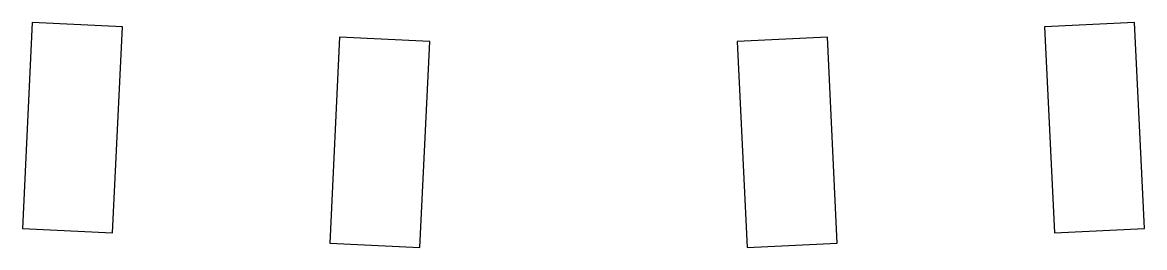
# Model space of a CAD drawing. Header units: millimetres. Extents: x 119.6 to 206.7, y -207.7 to -190.2.
import ezdxf

# ---------------------------------------------------------------- set-up
doc = ezdxf.new("R2010")
doc.units = ezdxf.units.MM

msp = doc.modelspace()

# ---------------------------------------------------------------- linework, layer by layer
for p, q in [((120.394, -190.253), (119.627, -206.235)), ((127.386, -190.589), (120.394, -190.253)), ((126.619, -206.571), (127.386, -190.589)), ((205.896, -190.245), (198.904, -190.58)), ((198.904, -190.58), (199.672, -206.562)), ((206.664, -206.226), (205.896, -190.245)), ((144.227, -191.398), (143.459, -207.38)), ((151.219, -191.734), (144.227, -191.398)), ((182.064, -191.389), (175.072, -191.725)), ((182.831, -207.371), (182.064, -191.389)), ((150.451, -207.715), (151.219, -191.734)), ((175.072, -191.725), (175.839, -207.707)), ((119.627, -206.235), (126.619, -206.571)), ((199.672, -206.562), (206.664, -206.226)), ((143.459, -207.38), (150.451, -207.715)), ((175.839, -207.707), (182.831, -207.371))]:
    msp.add_line(p, q)

doc.saveas('drawing.dxf')
